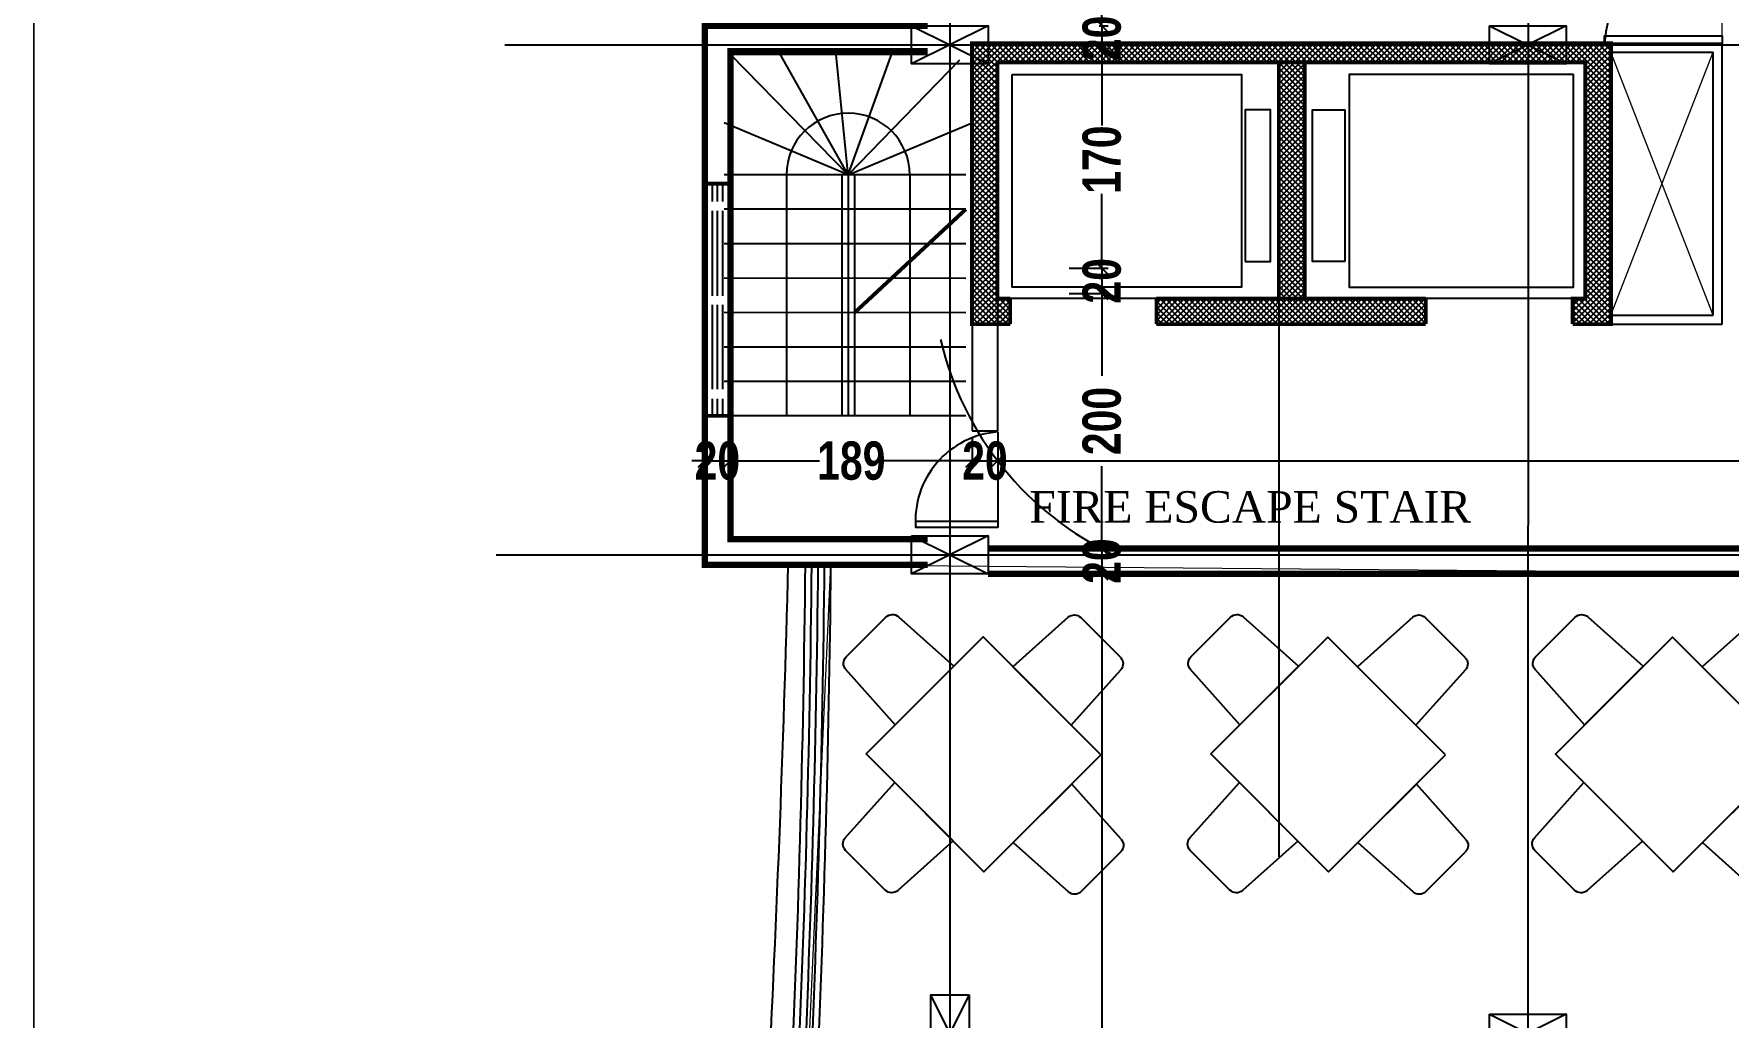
# Model space of a CAD drawing. Extents: x 285329 to 658348, y -83126 to -16980.
# Drawn here: x 345327 to 346654, y -41335 to -40564 of the extents above; entities that cross this region are included whole.
import ezdxf

# ---------------------------------------------------------------- set-up
doc = ezdxf.new("R2010")
doc.units = 0
doc.layers.get('0').update_dxf_attribs({"linetype": 'CONTINUOUS'})
doc.layers.get('DEFPOINTS').update_dxf_attribs({"color": 9, "linetype": 'CONTINUOUS'})
for name, color, linetype in [('AXIS', 1, 'CONTINUOUS'), ('COLUMN', 5, 'CONTINUOUS'), ('FURNITURE', 4, 'CONTINUOUS'), ('HATCH', 8, 'CONTINUOUS'), ('TEXT', 3, 'CONTINUOUS'), ('WALL', 7, 'CONTINUOUS'), ('WALL1', 2, 'CONTINUOUS')]:
    doc.layers.add(name, color=color, linetype=linetype)
doc.layers.add('VIS', color=8, linetype='CONTINUOUS', lineweight=18)
doc.styles.add('CITYBLUEPRINT', font='cityb___.ttf', dxfattribs={"width": 0.8})
doc.styles.add('style2', font='romantic.ttf', dxfattribs={"height": 50})
doc.dimstyles.new('50', dxfattribs={"dimtxt": 30, "dimasz": 10, "dimexe": 5, "dimexo": 6, "dimgap": 5, "dimtad": 0, "dimdec": 0, "dimdsep": 46, "dimtxsty": 'CITYBLUEPRINT', "dimblk1": 'OBLIQUE', "dimblk2": 'OBLIQUE', "dimsah": 1, "dimcen": 0.05, "dimdle": 0.03, "dimclre": 22, "dimclrt": 7, "dimadec": 0, "dimazin": 0, "dimtfac": 1, "dimtdec": 0, "dimtix": 1, "dimtmove": 0, "dimatfit": 3, "dimldrblk": 'OBLIQUE', "dimfxl": 1, "dimtolj": 1, "dimtzin": 0, "dimarcsym": 0})

# ---------------------------------------------------------------- blocks, each defined once
blk = doc.blocks.new('COLUMN')
at = {"layer": 'AXIS'}
for p, q in [((236924.7, -9644.3), (236984.7, -9674.3)), ((236984.7, -9644.3), (236924.7, -9674.3))]:
    blk.add_line(p, q, dxfattribs=at)
at = {"layer": 'COLUMN'}
blk.add_lwpolyline([(236924.7, -9644.3), (236984.7, -9644.3), (236984.7, -9674.3), (236924.7, -9674.3)], close=True, dxfattribs=at)
blk = doc.blocks.new('cbcb')
at = {"layer": 'AXIS'}
for p, q in [((327577.9, -10741.6), (327577.9, -14318.5)), ((328031, -10741.7), (328030.4, -14326.1)), ((327229.2, -12204), (329570.3, -12204)), ((327222.6, -12603.7), (329572, -12603.7))]:
    blk.add_line(p, q, dxfattribs=at)
at = {"layer": 'WALL', "linetype": 'Continuous'}
for p in [(90623.2, -2544.7), (91076, -2544.7), (90623.2, -2944.4), (91075.9, -3319.4)]:
    blk.add_blockref('COLUMN', p, dxfattribs=at)
at = {"layer": 'WALL', "linetype": 'Continuous', "rotation": 270.0000000024456}
blk.add_blockref('COLUMN', (337237.2, 223976), dxfattribs=at)
blk = doc.blocks.new('T')
at = {"layer": 'FURNITURE'}
for p, q in [((24.26, 40.28), (22.02, 0)), ((59.79, 45), (29.25, 45)), ((67.02, 0), (64.78, 40.28)), ((67.02, 0), (22.02, 0)), ((0, -22.5), (-40.28, -24.74)), ((0, -22.5), (0, -67.5)), ((90.71, -22.5), (130.99, -24.74)), ((90.71, -22.5), (90.71, -67.5)), ((-45, -29.73), (-45, -60.27)), ((135.71, -29.73), (135.71, -60.27)), ((-40.28, -65.26), (0, -67.5)), ((130.99, -65.26), (90.71, -67.5)), ((67.86, -90), (22.86, -90)), ((25.09, -130.28), (22.86, -90)), ((67.86, -90), (65.62, -130.28)), ((60.63, -135), (30.09, -135))]:
    blk.add_line(p, q, dxfattribs=at)
blk.add_lwpolyline([(90.71, -90), (0, -90), (0, 0), (90.71, 0)], close=True, dxfattribs=at)
for centre, start, end in [((29.25, 40), 90, 176.82017), ((59.79, 40), 3.17983, 90), ((-40, -29.73), 93.17983, 180), ((130.71, -29.73), 0, 86.82017), ((-40, -60.27), 180, 266.82017), ((130.71, -60.27), 273.17983, 0), ((30.09, -130), 183.17983, 270), ((60.63, -130), 270, 356.82017)]:
    blk.add_arc(centre, 5, start, end, dxfattribs=at)
at = {"layer": 'WALL'}
blk.add_line((124.22, -65), (124.22, -65), dxfattribs=at)
blk = doc.blocks.new('_Oblique')
at = {"color": 0, "lineweight": -2}
blk.add_line((-0.5, -0.5), (0.5, 0.5), dxfattribs=at)
blk = doc.blocks.new('*D2404')
at = {"layer": 'DEFPOINTS', "color": 0, "linetype": 'Continuous', "lineweight": 5, "transparency": 16777216}
for p in [(346155, -40558), (346155, -40578), (346163.1, -40578)]:
    blk.add_point(p, dxfattribs=at)
at = {"layer": 'VIS', "color": 0, "linetype": 'Continuous', "lineweight": -2, "transparency": 16777216}
for p, q in [((346163.1, -40558), (346163.1, -40548)), ((346163.1, -40558), (346163.1, -40578)), ((346163.1, -40578), (346163.1, -40588))]:
    blk.add_line(p, q, dxfattribs=at)
at = {"layer": 'VIS', "color": 22, "linetype": 'Continuous', "lineweight": -2, "transparency": 16777216}
for p, q in [((346161, -40558), (346168.1, -40558)), ((346161, -40578), (346168.1, -40578))]:
    blk.add_line(p, q, dxfattribs=at)
at = {"layer": 'VIS', "color": 0, "linetype": 'Continuous', "lineweight": -2, "transparency": 16777216, "xscale": 10, "yscale": 10, "zscale": 10}
for p, rotation in [((346163.1, -40558), 270), ((346163.1, -40578), 90)]:
    blk.add_blockref('_Oblique', p, dxfattribs=dict(at, rotation=rotation))
at = {"layer": 'VIS', "color": 7, "linetype": 'Continuous', "lineweight": 5, "transparency": 16777216, "insert": (346163.1, -40568), "char_height": 30, "attachment_point": 5, "rotation": 90, "style": 'CITYBLUEPRINT'}
blk.add_mtext('\\A1;20', dxfattribs=at)
blk = doc.blocks.new('*D2405')
at = {"layer": 'DEFPOINTS', "color": 0, "linetype": 'Continuous', "lineweight": 5, "transparency": 16777216}
for p in [(346155, -40578), (346131.5, -40748), (346163.1, -40748)]:
    blk.add_point(p, dxfattribs=at)
at = {"layer": 'VIS', "color": 22, "linetype": 'Continuous', "lineweight": -2, "transparency": 16777216}
for p, q in [((346161, -40578), (346168.1, -40578)), ((346137.5, -40748), (346168.1, -40748))]:
    blk.add_line(p, q, dxfattribs=at)
at = {"layer": 'VIS', "color": 0, "linetype": 'Continuous', "lineweight": -2, "transparency": 16777216}
for p, q in [((346163.1, -40578), (346163.1, -40636.3)), ((346163.1, -40748), (346163.1, -40689.8))]:
    blk.add_line(p, q, dxfattribs=at)
at = {"layer": 'VIS', "color": 0, "linetype": 'Continuous', "lineweight": -2, "transparency": 16777216, "xscale": 10, "yscale": 10, "zscale": 10}
for p, rotation in [((346163.1, -40578), 90), ((346163.1, -40748), 270)]:
    blk.add_blockref('_Oblique', p, dxfattribs=dict(at, rotation=rotation))
at = {"layer": 'VIS', "color": 7, "linetype": 'Continuous', "lineweight": 5, "transparency": 16777216, "insert": (346163.1, -40663), "char_height": 30, "attachment_point": 5, "rotation": 90, "style": 'CITYBLUEPRINT'}
blk.add_mtext('\\A1;170', dxfattribs=at)
blk = doc.blocks.new('*D2406')
at = {"layer": 'DEFPOINTS', "color": 0, "linetype": 'Continuous', "lineweight": 5, "transparency": 16777216}
for p in [(346131.5, -40748), (346131.5, -40768), (346163.1, -40768)]:
    blk.add_point(p, dxfattribs=at)
at = {"layer": 'VIS', "color": 0, "linetype": 'Continuous', "lineweight": -2, "transparency": 16777216}
for p, q in [((346163.1, -40748), (346163.1, -40738)), ((346163.1, -40748), (346163.1, -40768)), ((346163.1, -40768), (346163.1, -40778))]:
    blk.add_line(p, q, dxfattribs=at)
at = {"layer": 'VIS', "color": 22, "linetype": 'Continuous', "lineweight": -2, "transparency": 16777216}
for p, q in [((346137.5, -40748), (346168.1, -40748)), ((346137.5, -40768), (346168.1, -40768))]:
    blk.add_line(p, q, dxfattribs=at)
at = {"layer": 'VIS', "color": 0, "linetype": 'Continuous', "lineweight": -2, "transparency": 16777216, "xscale": 10, "yscale": 10, "zscale": 10}
for p, rotation in [((346163.1, -40748), 270), ((346163.1, -40768), 90)]:
    blk.add_blockref('_Oblique', p, dxfattribs=dict(at, rotation=rotation))
at = {"layer": 'VIS', "color": 7, "linetype": 'Continuous', "lineweight": 5, "transparency": 16777216, "insert": (346163.1, -40758), "char_height": 30, "attachment_point": 5, "rotation": 90, "style": 'CITYBLUEPRINT'}
blk.add_mtext('\\A1;20', dxfattribs=at)
blk = doc.blocks.new('*D2407')
at = {"layer": 'DEFPOINTS', "color": 0, "linetype": 'Continuous', "lineweight": 5, "transparency": 16777216}
for p in [(346131.5, -40768), (346162.3, -40967.7), (346163.1, -40967.7)]:
    blk.add_point(p, dxfattribs=at)
at = {"layer": 'VIS', "color": 22, "linetype": 'Continuous', "lineweight": -2, "transparency": 16777216}
for p, q in [((346137.5, -40768), (346168.1, -40768)), ((346168.3, -40967.7), (346168.1, -40967.7))]:
    blk.add_line(p, q, dxfattribs=at)
at = {"layer": 'VIS', "color": 0, "linetype": 'Continuous', "lineweight": -2, "transparency": 16777216}
for p, q in [((346163.1, -40768), (346163.1, -40832.4)), ((346163.1, -40967.7), (346163.1, -40903.3))]:
    blk.add_line(p, q, dxfattribs=at)
at = {"layer": 'VIS', "color": 0, "linetype": 'Continuous', "lineweight": -2, "transparency": 16777216, "xscale": 10, "yscale": 10, "zscale": 10}
for p, rotation in [((346163.1, -40768), 90), ((346163.1, -40967.7), 270)]:
    blk.add_blockref('_Oblique', p, dxfattribs=dict(at, rotation=rotation))
at = {"layer": 'VIS', "color": 7, "linetype": 'Continuous', "lineweight": 5, "transparency": 16777216, "insert": (346163.1, -40867.9), "char_height": 30, "attachment_point": 5, "rotation": 90, "style": 'CITYBLUEPRINT'}
blk.add_mtext('\\A1;200', dxfattribs=at)
blk = doc.blocks.new('*D2408')
at = {"layer": 'DEFPOINTS', "color": 0, "linetype": 'Continuous', "lineweight": 5, "transparency": 16777216}
for p in [(346162.3, -40967.7), (346162.3, -40987.7), (346163.1, -40987.7)]:
    blk.add_point(p, dxfattribs=at)
at = {"layer": 'VIS', "color": 0, "linetype": 'Continuous', "lineweight": -2, "transparency": 16777216}
for p, q in [((346163.1, -40967.7), (346163.1, -40957.7)), ((346163.1, -40967.7), (346163.1, -40987.7)), ((346163.1, -40987.7), (346163.1, -40997.7))]:
    blk.add_line(p, q, dxfattribs=at)
at = {"layer": 'VIS', "color": 22, "linetype": 'Continuous', "lineweight": -2, "transparency": 16777216}
for p, q in [((346168.3, -40967.7), (346168.1, -40967.7)), ((346168.3, -40987.7), (346168.1, -40987.7))]:
    blk.add_line(p, q, dxfattribs=at)
at = {"layer": 'VIS', "color": 0, "linetype": 'Continuous', "lineweight": -2, "transparency": 16777216, "xscale": 10, "yscale": 10, "zscale": 10}
for p, rotation in [((346163.1, -40967.7), 270), ((346163.1, -40987.7), 90)]:
    blk.add_blockref('_Oblique', p, dxfattribs=dict(at, rotation=rotation))
at = {"layer": 'VIS', "color": 7, "linetype": 'Continuous', "lineweight": 5, "transparency": 16777216, "insert": (346163.1, -40977.7), "char_height": 30, "attachment_point": 5, "rotation": 90, "style": 'CITYBLUEPRINT'}
blk.add_mtext('\\A1;20', dxfattribs=at)
blk = doc.blocks.new('*D2409')
at = {"layer": 'DEFPOINTS', "color": 0, "linetype": 'Continuous', "lineweight": 5, "transparency": 16777216}
for p in [(346162.3, -40987.7), (346162.8, -42497.2), (346163.1, -42497.2)]:
    blk.add_point(p, dxfattribs=at)
at = {"layer": 'VIS', "color": 0, "linetype": 'Continuous', "lineweight": -2, "transparency": 16777216}
for p, q in [((346163.1, -40987.7), (346163.1, -41710.8)), ((346163.1, -42497.3), (346163.1, -41774.2))]:
    blk.add_line(p, q, dxfattribs=at)
at = {"layer": 'VIS', "color": 22, "linetype": 'Continuous', "lineweight": -2, "transparency": 16777216}
for p, q in [((346168.3, -40987.7), (346168.1, -40987.7)), ((346168.8, -42497.2), (346168.1, -42497.2))]:
    blk.add_line(p, q, dxfattribs=at)
at = {"layer": 'VIS', "color": 0, "linetype": 'Continuous', "lineweight": -2, "transparency": 16777216, "xscale": 10, "yscale": 10, "zscale": 10}
for p, rotation in [((346163.1, -40987.7), 90), ((346163.1, -42497.2), 270)]:
    blk.add_blockref('_Oblique', p, dxfattribs=dict(at, rotation=rotation))
at = {"layer": 'VIS', "color": 7, "linetype": 'Continuous', "lineweight": 5, "transparency": 16777216, "insert": (346163.1, -41742.5), "char_height": 30, "attachment_point": 5, "rotation": 90, "style": 'CITYBLUEPRINT'}
blk.add_mtext('\\A1;1510', dxfattribs=at)
blk = doc.blocks.new('*D2442')
at = {"layer": 'DEFPOINTS', "color": 0, "linetype": 'Continuous', "lineweight": 5, "transparency": 16777216}
for p in [(345872.1, -40899.1), (345851.8, -40924), (345872.1, -40924)]:
    blk.add_point(p, dxfattribs=at)
at = {"layer": 'VIS', "color": 0, "linetype": 'Continuous', "lineweight": -2, "transparency": 16777216}
for p, q in [((345851.8, -40899.1), (345841.8, -40899.1)), ((345851.8, -40899.1), (345872.1, -40899.1)), ((345872.1, -40899.1), (345882.1, -40899.1))]:
    blk.add_line(p, q, dxfattribs=at)
at = {"layer": 'VIS', "color": 22, "linetype": 'Continuous', "lineweight": -2, "transparency": 16777216}
for p, q in [((345851.8, -40918), (345851.8, -40894.1)), ((345872.1, -40918), (345872.1, -40894.1))]:
    blk.add_line(p, q, dxfattribs=at)
at = {"layer": 'VIS', "color": 0, "linetype": 'Continuous', "lineweight": -2, "transparency": 16777216, "xscale": 10, "yscale": 10, "zscale": 10}
blk.add_blockref('_Oblique', (345851.8, -40899.1), dxfattribs=at)
at = {"layer": 'VIS', "color": 0, "linetype": 'Continuous', "lineweight": -2, "transparency": 16777216, "xscale": 10, "yscale": 10, "zscale": 10, "rotation": 180}
blk.add_blockref('_Oblique', (345872.1, -40899.1), dxfattribs=at)
at = {"layer": 'VIS', "color": 7, "linetype": 'Continuous', "lineweight": 5, "transparency": 16777216, "insert": (345861.9, -40899.1), "char_height": 30, "attachment_point": 5, "style": 'CITYBLUEPRINT'}
blk.add_mtext('\\A1;20', dxfattribs=at)
blk = doc.blocks.new('*D2443')
at = {"layer": 'DEFPOINTS', "color": 0, "linetype": 'Continuous', "lineweight": 5, "transparency": 16777216}
for p in [(346061.5, -40875.6), (346061.5, -40899.1), (345872.1, -40924)]:
    blk.add_point(p, dxfattribs=at)
at = {"layer": 'VIS', "color": 22, "linetype": 'Continuous', "lineweight": -2, "transparency": 16777216}
for p, q in [((346061.5, -40881.6), (346061.5, -40904.1)), ((345872.1, -40918), (345872.1, -40894.1))]:
    blk.add_line(p, q, dxfattribs=at)
at = {"layer": 'VIS', "color": 0, "linetype": 'Continuous', "lineweight": -2, "transparency": 16777216}
for p, q in [((345872.1, -40899.1), (345941.8, -40899.1)), ((346061.6, -40899.1), (345991.9, -40899.1))]:
    blk.add_line(p, q, dxfattribs=at)
at = {"layer": 'VIS', "color": 0, "linetype": 'Continuous', "lineweight": -2, "transparency": 16777216, "xscale": 10, "yscale": 10, "zscale": 10, "rotation": 180}
blk.add_blockref('_Oblique', (345872.1, -40899.1), dxfattribs=at)
at = {"layer": 'VIS', "color": 0, "linetype": 'Continuous', "lineweight": -2, "transparency": 16777216, "xscale": 10, "yscale": 10, "zscale": 10}
blk.add_blockref('_Oblique', (346061.5, -40899.1), dxfattribs=at)
at = {"layer": 'VIS', "color": 7, "linetype": 'Continuous', "lineweight": 5, "transparency": 16777216, "insert": (345966.8, -40899.1), "char_height": 30, "attachment_point": 5, "style": 'CITYBLUEPRINT'}
blk.add_mtext('\\A1;189', dxfattribs=at)
blk = doc.blocks.new('*D2444')
at = {"layer": 'DEFPOINTS', "color": 0, "linetype": 'Continuous', "lineweight": 5, "transparency": 16777216}
for p in [(346061.5, -40875.6), (346081.5, -40876.5), (346081.5, -40899.1)]:
    blk.add_point(p, dxfattribs=at)
at = {"layer": 'VIS', "color": 22, "linetype": 'Continuous', "lineweight": -2, "transparency": 16777216}
for p, q in [((346061.5, -40881.6), (346061.5, -40904.1)), ((346081.5, -40882.5), (346081.5, -40904.1))]:
    blk.add_line(p, q, dxfattribs=at)
at = {"layer": 'VIS', "color": 0, "linetype": 'Continuous', "lineweight": -2, "transparency": 16777216}
for p, q in [((346061.5, -40899.1), (346051.5, -40899.1)), ((346061.5, -40899.1), (346081.5, -40899.1)), ((346081.5, -40899.1), (346091.5, -40899.1))]:
    blk.add_line(p, q, dxfattribs=at)
at = {"layer": 'VIS', "color": 0, "linetype": 'Continuous', "lineweight": -2, "transparency": 16777216, "xscale": 10, "yscale": 10, "zscale": 10}
blk.add_blockref('_Oblique', (346061.5, -40899.1), dxfattribs=at)
at = {"layer": 'VIS', "color": 0, "linetype": 'Continuous', "lineweight": -2, "transparency": 16777216, "xscale": 10, "yscale": 10, "zscale": 10, "rotation": 180}
blk.add_blockref('_Oblique', (346081.5, -40899.1), dxfattribs=at)
at = {"layer": 'VIS', "color": 7, "linetype": 'Continuous', "lineweight": 5, "transparency": 16777216, "insert": (346071.5, -40899.1), "char_height": 30, "attachment_point": 5, "style": 'CITYBLUEPRINT'}
blk.add_mtext('\\A1;20', dxfattribs=at)
blk = doc.blocks.new('*D2445')
at = {"layer": 'DEFPOINTS', "color": 0, "linetype": 'Continuous', "lineweight": 5, "transparency": 16777216}
for p in [(346081.5, -40876.5), (347722.9, -40896.3), (347722.9, -40899.1)]:
    blk.add_point(p, dxfattribs=at)
at = {"layer": 'VIS', "color": 22, "linetype": 'Continuous', "lineweight": -2, "transparency": 16777216}
for p, q in [((346081.5, -40882.5), (346081.5, -40904.1)), ((347722.9, -40902.3), (347722.9, -40904.1))]:
    blk.add_line(p, q, dxfattribs=at)
at = {"layer": 'VIS', "color": 0, "linetype": 'Continuous', "lineweight": -2, "transparency": 16777216}
for p, q in [((346081.5, -40899.1), (346875.2, -40899.1)), ((347722.9, -40899.1), (346929.3, -40899.1))]:
    blk.add_line(p, q, dxfattribs=at)
at = {"layer": 'VIS', "color": 0, "linetype": 'Continuous', "lineweight": -2, "transparency": 16777216, "xscale": 10, "yscale": 10, "zscale": 10, "rotation": 180}
blk.add_blockref('_Oblique', (346081.5, -40899.1), dxfattribs=at)
at = {"layer": 'VIS', "color": 0, "linetype": 'Continuous', "lineweight": -2, "transparency": 16777216, "xscale": 10, "yscale": 10, "zscale": 10}
blk.add_blockref('_Oblique', (347722.9, -40899.1), dxfattribs=at)
at = {"layer": 'VIS', "color": 7, "linetype": 'Continuous', "lineweight": 5, "transparency": 16777216, "insert": (346902.2, -40899.1), "char_height": 30, "attachment_point": 5, "style": 'CITYBLUEPRINT'}
blk.add_mtext('\\A1;1641', dxfattribs=at)
blk = doc.blocks.new('uyu')
at = {"layer": 'AXIS'}
h = blk.add_hatch(dxfattribs=at)
h.set_pattern_fill('ANSI37', color=256, style=0)
h.paths.add_polyline_path([(334939.2, -40599.4), (334939.2, -40799.5), (334939.2, -40819.5), (334969.2, -40819.5), (334969.2, -40799.5), (334959.2, -40799.5), (334959.2, -40614.4), (335419.7, -40614.4), (335419.7, -40799.5), (335409.7, -40799.5), (335409.7, -40819.5), (335439.7, -40819.5), (335439.7, -40599.4), (335404.7, -40599.4)])
h.paths.add_polyline_path([(335179.6, -40799.5), (335200, -40799.5), (335200, -40614.4), (335179.6, -40614.4)], flags=17)
h.paths.add_polyline_path([(335294.7, -40819.5), (335294.7, -40799.5), (335083.7, -40799.5), (335083.7, -40819.5)], flags=17)
at = {"layer": 'FURNITURE'}
for p, q in [((335083.7, -40799.5), (334969.2, -40799.5)), ((335409.7, -40799.5), (335294.7, -40799.5))]:
    blk.add_line(p, q, dxfattribs=at)
at = {"layer": 'FURNITURE', "ltscale": 3}
for points in [[(334970.6, -40623.9), (335150.3, -40623.9), (335150.3, -40790.4), (334970.6, -40790.4)], [(335410.3, -40623.9), (335234.6, -40623.9), (335234.6, -40790.4), (335410.3, -40790.4)], [(335153.2, -40770.5), (335173, -40770.5), (335173, -40651.6), (335153.2, -40651.6)], [(335231.2, -40770.5), (335205.9, -40770.5), (335205.9, -40651.6), (335231.2, -40651.6)]]:
    blk.add_lwpolyline(points, close=True, dxfattribs=at)
at = {"layer": 'WALL', "ltscale": 3}
blk.add_line((334964.2, -40599.4), (335344.7, -40599.4), dxfattribs=at)
blk.add_line((334964.2, -40599.4), (335344.7, -40599.4), dxfattribs=at)
blk.add_line((334964.2, -40599.4), (335344.7, -40599.4), dxfattribs=at)
at = {"layer": 'WALL', "linetype": 'Continuous', "const_width": 3}
for points in [[(334939.2, -40799.5), (334939.2, -40799.5), (334939.2, -40599.4), (335404.7, -40599.4)], [(334964.2, -40599.4), (335344.7, -40599.4)], [(334964.2, -40599.4), (335344.7, -40599.4)], [(335404.7, -40599.4), (335439.7, -40599.4), (335439.7, -40819.5), (335409.7, -40819.5)], [(334969.2, -40819.5), (334939.2, -40819.5), (334939.2, -40614.4)], [(334959.2, -40614.4), (334959.2, -40799.5)], [(334959.2, -40614.4), (335419.7, -40614.4), (335419.7, -40799.5), (335409.7, -40799.5)], [(334969.2, -40799.5), (334959.2, -40799.5), (334959.2, -40614.4)], [(335179.6, -40614.4), (335179.6, -40799.5)], [(335200, -40614.4), (335200, -40799.5)], [(334959.2, -40799.5), (334969.2, -40799.5)], [(334969.2, -40799.5), (334969.2, -40819.5)], [(335294.7, -40799.5), (335083.7, -40799.5)], [(335083.7, -40799.5), (335083.7, -40819.5)], [(335294.7, -40799.5), (335294.7, -40819.5)], [(335409.7, -40799.5), (335409.7, -40819.5)], [(335419.7, -40799.5), (335409.7, -40799.5), (335409.7, -40819.5)], [(335294.7, -40819.5), (335083.7, -40819.5)]]:
    blk.add_lwpolyline(points, dxfattribs=at)

msp = doc.modelspace()

# ---------------------------------------------------------------- linework, layer by layer
at = {"layer": 'AXIS'}
msp.add_line((346301.78, -40670.7), (346301.78, -41209.52), dxfattribs=at)
at = {"layer": 'COLUMN', "linetype": 'Continuous', "lineweight": 5}
msp.add_lwpolyline([(348276.56, -38874.39), (348276.56, -43074.39), (345326.56, -43074.39), (345326.56, -38874.39)], close=True, dxfattribs=at)
at = {"layer": 'FURNITURE', "ltscale": 3}
for p, q in [((345872.11, -40580.51), (345964.33, -40674.87)), ((345964.33, -40674.87), (345908.4, -40575.51)), ((345964.33, -40674.87), (345954.33, -40575.51)), ((345964.33, -40674.87), (346000.25, -40575.51)), ((346051.54, -40585.12), (345964.33, -40674.87)), ((345964.33, -40674.87), (345867.11, -40634.04)), ((345964.33, -40674.87), (346061.54, -40634.04)), ((345857.88, -40683.09), (345857.88, -40695.7)), ((345865.88, -40683.09), (345865.88, -40695.7)), ((346056.54, -40674.87), (345867.11, -40674.87)), ((345959.33, -40674.87), (345959.33, -40863.87)), ((345964.33, -40674.87), (345964.33, -40863.87)), ((345969.33, -40674.87), (345969.33, -40863.87)), ((345857.88, -40703.2), (345857.88, -40769.65)), ((345865.88, -40703.2), (345865.88, -40769.65)), ((346056.54, -40701.87), (345867.11, -40701.87)), ((346056.54, -40728.87), (345867.11, -40728.87)), ((346056.54, -40756.1), (345867.11, -40755.87)), ((345857.88, -40776.84), (345857.88, -40842.84)), ((345865.88, -40776.84), (345865.88, -40842.84)), ((346056.54, -40783.1), (345867.11, -40782.87)), ((346056.54, -40810.1), (345867.11, -40809.87)), ((346056.54, -40836.87), (345867.11, -40836.87)), ((345857.88, -40850.48), (345857.88, -40862.68)), ((345865.88, -40850.48), (345865.88, -40862.68)), ((346056.54, -40863.87), (345867.11, -40863.87)), ((346081.54, -40876.46), (346081.54, -40951.38))]:
    msp.add_line(p, q, dxfattribs=at)
at = {"layer": 'FURNITURE', "flags": 128}
msp.add_lwpolyline([(346648.82, -40571.88), (346556.86, -40571.88), (346556.86, -40565.88), (346648.82, -40565.88), (346648.82, -40571.88)], dxfattribs=at)
at = {"layer": 'FURNITURE', "linetype": 'Continuous', "flags": 128}
msp.add_lwpolyline([(346081.54, -40951.38), (346017.24, -40951.38), (346017.24, -40946.38), (346081.54, -40946.38), (346081.54, -40951.38)], dxfattribs=at)
at = {"layer": 'FURNITURE'}
msp.add_arc((346652.31, -40577.42), 95.6, 92.08654, 176.67709, dxfattribs=at)
at = {"layer": 'FURNITURE', "linetype": 'Continuous'}
msp.add_arc((346086.71, -40945.95), 69.68, 94.25077, 184.4672, dxfattribs=at)
at = {"layer": 'FURNITURE', "ltscale": 3}
for radius, end in [(11914.27, 359.412432), (11924.27, 359.412925)]:
    msp.add_arc((334022.26, -40858.33), radius, 355.261309, end, dxfattribs=at)
at = {"layer": 'HATCH', "linetype": 'ByBlock', "ltscale": 3}
msp.add_line((346080.82, -40967.71), (346498.82, -40967.71), dxfattribs=at)
msp.add_line((346080.82, -40967.71), (346498.82, -40967.71), dxfattribs=at)
at = {"layer": 'VIS', "linetype": 'Continuous', "lineweight": 5}
for p, q in [((345326.56, -38608.69), (345326.56, -43858.69)), ((346648.82, -40572.46), (346648.82, -40481.88)), ((346561.82, -40784.96), (346641.82, -40578.88)), ((346641.82, -40784.96), (346561.82, -40578.88))]:
    msp.add_line(p, q, dxfattribs=at)
msp.add_lwpolyline([(345950.91, -40980.51), (346778.82, -40987.71), (346778.82, -40588.04), (347685.89, -40588.04), (347723.6, -41843.82), (347785.73, -42258.58), (347583.99, -42273.58), (347577.82, -42506.15), (347162.64, -42440.23), (346817.18, -42428.4), (346461.72, -42440.23), (346461.72, -42466.83), (346259.13, -42486.93), (346056.54, -42508.58), (346044.07, -42257.58), (345848.74, -42257.58), (345891.91, -41863.41), (345910.79, -41863.41)], close=True, dxfattribs=at)
at = {"layer": 'WALL', "linetype": 'Continuous'}
for p, q in [((346561.82, -40571.88), (346648.82, -40571.88)), ((346561.82, -40578.88), (346641.82, -40578.88)), ((346633.82, -40573.04), (346633.82, -40571.88)), ((346641.82, -40784.96), (346641.82, -40578.88)), ((346648.82, -40791.96), (346648.82, -40571.88)), ((346648.82, -40573.04), (346648.82, -40571.88)), ((345861.88, -40683.09), (345861.88, -40695.7)), ((345916.04, -40674.87), (345916.04, -40863.87)), ((346012.62, -40674.87), (346012.62, -40863.87)), ((345861.88, -40703.2), (345861.88, -40769.65)), ((345861.88, -40776.84), (345861.88, -40842.84)), ((346561.82, -40784.96), (346641.82, -40784.96)), ((346561.82, -40791.96), (346648.82, -40791.96)), ((345861.88, -40850.48), (345861.88, -40862.68))]:
    msp.add_line(p, q, dxfattribs=at)
at = {"layer": 'WALL', "linetype": 'Continuous', "ltscale": 3}
for p, q in [((346061.54, -40768.01), (346061.54, -40875.59)), ((346081.54, -40875.59), (346081.54, -40768.01)), ((346061.54, -40875.59), (346081.54, -40875.59))]:
    msp.add_line(p, q, dxfattribs=at)
at = {"layer": 'WALL', "linetype": 'Continuous', "ltscale": 3, "const_width": 5}
for points in [[(346026.54, -40558.01), (345852.11, -40558.01), (345852.11, -40980.51), (346026.54, -40980.51)], [(346026.54, -40578.01), (345872.11, -40578.01), (345872.11, -40960.51), (346026.54, -40960.51)], [(346073.99, -40967.71), (346073.99, -40967.71), (346778.82, -40967.71)], [(346073.99, -40987.71), (346778.82, -40987.71)]]:
    msp.add_lwpolyline(points, dxfattribs=at)
at = {"layer": 'WALL', "linetype": 'Continuous', "ltscale": 3}
msp.add_lwpolyline([(346026.54, -40580.51), (345872.11, -40580.51), (345872.11, -40960.51), (346026.54, -40960.51)], dxfattribs=at)
at = {"layer": 'WALL', "linetype": 'Continuous', "const_width": 3}
for points in [[(345852.11, -40681.9), (345872.11, -40681.9)], [(346056.54, -40701.87), (345969.33, -40782.99)], [(345852.11, -40863.87), (345872.11, -40863.87)]]:
    msp.add_lwpolyline(points, dxfattribs=at)
at = {"layer": 'WALL', "linetype": 'Continuous'}
for centre, radius, start, end in [((345964.33, -40674.87), 48.29, 0, 180), ((346279.31, -40747.94), 248.98, 193.02733, 244.83613)]:
    msp.add_arc(centre, radius, start, end, dxfattribs=at)
at = {"layer": 'WALL1'}
for centre, radius, start, end in [((329991.39, -40572.04), 15931.33, 355.422759, 358.530829), ((334022.26, -40858.33), 11909.27, 355.255327, 359.412185), ((334022.26, -40858.33), 11919.27, 355.261309, 359.412678), ((334022.26, -40858.33), 11929.27, 355.261309, 359.413171)]:
    msp.add_arc(centre, radius, start, end, dxfattribs=at)

# ---------------------------------------------------------------- block references
at = {"layer": 'VIS', "linetype": 'Continuous', "lineweight": 5}
for name, p in [('cbcb', (18466.12, -28369.04)), ('uyu', (11122.12, 27.55))]:
    msp.add_blockref(name, p, dxfattribs=at)
at = {"layer": 'WALL1', "xscale": -1.440000000011355, "yscale": 1.440000000002328, "zscale": 1.439999999999999, "rotation": 134.9999999999999}
for p in [(345978.39, -41128.79), (346248.35, -41128.83), (346518.3, -41128.87)]:
    msp.add_blockref('T', p, dxfattribs=at)

# ---------------------------------------------------------------- texts
at = {"layer": 'TEXT', "insert": (346452.39, -40922.84), "char_height": 24.696, "width": 410.1463, "attachment_point": 3, "style": 'style2'}
msp.add_mtext('FIRE ESCAPE STAIR', dxfattribs=at)

# ---------------------------------------------------------------- dimensions: what is measured, and where the dimension line sits
at = {"layer": 'VIS', "linetype": 'Continuous', "lineweight": 5}
for base, p1, p2, picture, middle in [((346163.13, -40578.01), (346155.03, -40558.01), (346155.03, -40578.01), '*D2404', (346163.13, -40568.01)), ((346163.13, -40748.01), (346155.03, -40578.01), (346131.54, -40748.01), '*D2405', (346163.13, -40663.01)), ((346163.13, -40768.01), (346131.54, -40748.01), (346131.54, -40768.01), '*D2406', (346163.13, -40758.01)), ((346163.13, -40967.71), (346131.54, -40768.01), (346162.29, -40967.71), '*D2407', (346163.13, -40867.86)), ((346163.13, -40987.71), (346162.29, -40967.71), (346162.29, -40987.71), '*D2408', (346163.13, -40977.71)), ((346163.13, -42497.23), (346162.29, -40987.71), (346162.77, -42497.23), '*D2409', (346163.13, -41742.47))]:
    dim = msp.add_linear_dim(base=base, p1=p1, p2=p2, angle=90, dimstyle='50', override={"dimtmove": 1}, dxfattribs=at)
    dim.commit()
    dim.dimension.update_dxf_attribs({"geometry": picture, "text_midpoint": middle})
dim = msp.add_linear_dim(base=(345872.11, -40899.14), p1=(345851.76, -40924.05), p2=(345872.11, -40924.05), dimstyle='50', dxfattribs=at)
dim.commit()
dim.dimension.update_dxf_attribs({"geometry": '*D2442', "text_midpoint": (345861.94, -40899.14)})
for base, p1, p2, picture, middle in [((346061.54, -40899.14), (345872.11, -40924.05), (346061.54, -40875.59), '*D2443', (345966.83, -40899.14)), ((346081.54, -40899.14), (346061.54, -40875.59), (346081.54, -40876.46), '*D2444', (346071.54, -40899.14)), ((347722.88, -40899.14), (346081.54, -40876.46), (347722.88, -40896.29), '*D2445', (346902.21, -40899.14))]:
    dim = msp.add_linear_dim(base=base, p1=p1, p2=p2, dimstyle='50', override={"dimtmove": 1}, dxfattribs=at)
    dim.commit()
    dim.dimension.update_dxf_attribs({"geometry": picture, "text_midpoint": middle})

doc.saveas('drawing.dxf')
